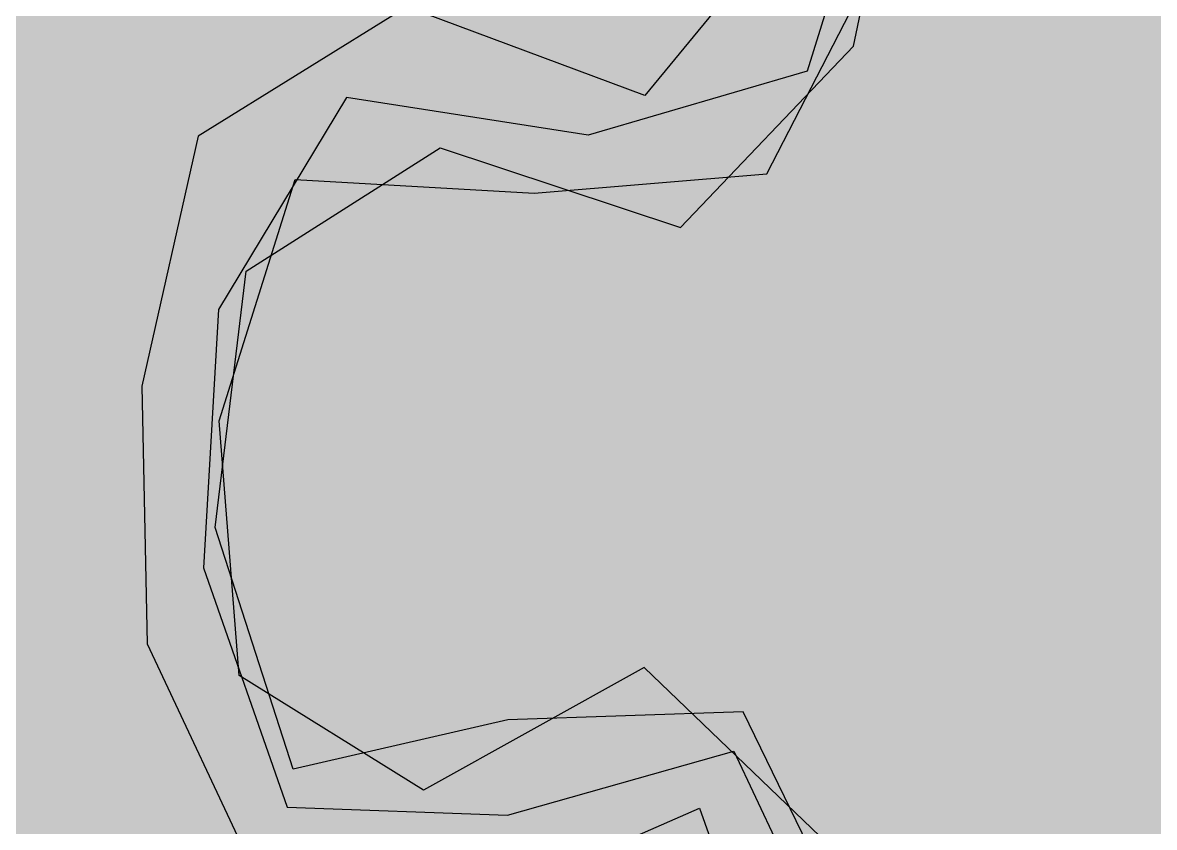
# Model space of a CAD drawing. Extents: x 0 to 1501, y 0 to 1747.
# Drawn here: x 88.35 to 92.714, y 1714.489 to 1717.592 of the extents above; entities that cross this region are included whole.
import ezdxf

# ---------------------------------------------------------------- set-up
doc = ezdxf.new("R2010")
doc.units = 0

msp = doc.modelspace()

# ---------------------------------------------------------------- hatches: boundary and pattern name
at = {"true_color": 0xf8f9fa}
msp.add_hatch(color=256, dxfattribs=at).paths.add_polyline_path([(0, 1747), (1280, 1747), (1280, 1027), (0, 1027)], flags=0)
at = {"true_color": 0xffffff}
msp.add_hatch(color=256, dxfattribs=at).paths.add_polyline_path([(0, 1747), (1280, 1747), (1280, 1681), (0, 1681)], flags=0)
at = {"true_color": 0xa8a9ab}
msp.add_hatch(color=256, dxfattribs=at).paths.add_polyline_path([(102.525, 1693.006), (101.8316, 1693.4875), (100.9954, 1694.0269), (100.1654, 1694.5758), (99.3269, 1695.111), (98.3966, 1695.4035), (97.5152, 1695.194), (96.6495, 1695.6823), (95.8868, 1696.3203), (96.1765, 1696.6041), (96.644, 1696.8292), (96.0403, 1697.6193), (95.3755, 1698.3595), (94.702, 1699.0918), (94.1028, 1699.8857), (93.5932, 1700.7168), (93.1817, 1701.6224), (92.9473, 1702.5829), (93.615, 1703.2309), (94.5271, 1702.8774), (95.5008, 1702.6891), (96.3339, 1703.1235), (96.3847, 1704.0995), (96.0008, 1705.0125), (95.3734, 1705.7813), (94.4999, 1706.2164), (93.618, 1705.8079), (92.6438, 1705.8756), (92.0424, 1706.6252), (91.7747, 1707.5816), (91.7388, 1708.5736), (91.8853, 1709.5479), (91.9267, 1710.5189), (91.871, 1711.5124), (91.7987, 1712.5048), (91.6739, 1713.4917), (91.4256, 1714.4534), (90.7469, 1715.1052), (89.8963, 1714.6319), (89.1854, 1715.0741), (89.1072, 1716.057), (89.4011, 1716.9873), (90.323, 1716.9349), (91.2195, 1717.0093), (91.6678, 1717.8805), (91.7878, 1718.8674), (91.805, 1719.862), (91.7468, 1720.8552), (92.1832, 1721.3716), (92.1668, 1722.2821), (92.177, 1723.2754), (92.4523, 1724.228), (92.8962, 1725.0857), (93.7604, 1725.4598), (94.7397, 1725.3645), (95.4441, 1726.0371), (95.7077, 1726.9819), (95.4288, 1727.9151), (94.5914, 1728.3711), (94.1304, 1728.6716), (94.4514, 1729.6106), (94.8943, 1730.5015), (95.3633, 1731.3789), (95.7103, 1732.3087), (95.4669, 1733.1932), (95.3705, 1733.6603), (96.309, 1733.8308), (96.9046, 1734.6226), (97.348, 1735.5134), (97.1109, 1736.3732), (96.4194, 1735.9164), (95.9349, 1735.0482), (95.1634, 1734.647), (94.2841, 1734.233), (93.7274, 1733.4178), (94.2173, 1732.9284), (94.8975, 1733.1349), (94.595, 1732.1893), (94.1482, 1731.3007), (93.6801, 1730.4228), (93.5232, 1729.8196), (93.1677, 1728.9389), (93.4442, 1728.0539), (94.3963, 1728.1532), (94.8185, 1727.3969), (94.5567, 1726.4521), (93.6952, 1726.0653), (92.7173, 1726.1557), (91.9679, 1725.5203), (91.4887, 1724.6526), (91.2313, 1723.6927), (91.1647, 1722.7022), (91.265, 1721.7126), (91.3914, 1720.9862), (91.4122, 1720.0033), (91.4391, 1719.0086), (91.3321, 1718.0216), (90.7493, 1717.3115), (89.8312, 1717.6536), (89.0274, 1717.1549), (88.81, 1716.1899), (88.8299, 1715.1964), (89.2482, 1714.3072), (90.1248, 1714.1972), (90.9593, 1714.5628), (91.2893, 1713.6372), (91.4174, 1712.6506), (91.5051, 1711.6595), (91.5493, 1710.6654), (91.7952, 1709.8021), (91.3891, 1708.999), (91.3737, 1708.0084), (91.5637, 1707.0328), (91.9171, 1706.1047), (92.6406, 1705.453), (93.6089, 1705.287), (94.48, 1705.7149), (95.3216, 1705.3311), (95.8393, 1704.4878), (95.9704, 1703.5172), (95.1641, 1703.1265), (94.2206, 1703.4321), (93.2747, 1703.6595), (92.5976, 1702.9968), (92.6925, 1702.0201), (93.0794, 1701.104), (93.6405, 1700.3281), (94.0165, 1699.5559), (94.6693, 1698.8057), (95.3285, 1698.0603), (95.9769, 1697.3055), (96.173, 1696.8484), (95.2389, 1696.9484), (95.7749, 1696.1593), (96.5742, 1695.5681), (97.4373, 1695.0743), (98.3869, 1694.8475), (99.2297, 1694.9556), (100.0478, 1694.3892), (100.8899, 1693.8592), (101.7386, 1693.3396), (102.2008, 1692.6016), (103.0926, 1692.1854), (104.0653, 1692.0111), (105.0553, 1691.9786), (105.1996, 1691.8424), (104.2134, 1691.9039), (105.1428, 1691.6305), (106.1289, 1691.4973), (106.0228, 1691.5263), (105.0448, 1691.7089), (105.2895, 1691.7493), (105.9212, 1691.8749), (104.9554, 1692.1047), (103.963, 1692.1553), (102.9941, 1692.3113), (102.525, 1693.006)], flags=0)
at = {"true_color": 0x989a9c}
msp.add_hatch(color=256, dxfattribs=at).paths.add_polyline_path([(93.797, 1700.254), (93.3839, 1701.1526), (93.024, 1702.0837), (93.1699, 1703.0075), (94.0729, 1703.0817), (95.0116, 1702.7534), (95.992, 1702.7863), (96.4397, 1703.6176), (96.2259, 1704.5863), (95.7009, 1705.4325), (94.9529, 1706.0846), (94.0299, 1706.0311), (93.0967, 1705.7695), (92.2396, 1706.2081), (91.8769, 1707.1365), (91.7277, 1708.1222), (91.8473, 1709.108), (91.9446, 1710.0747), (91.8981, 1711.0726), (91.8358, 1712.0698), (91.7411, 1713.0643), (91.5601, 1714.0463), (91.1281, 1714.9341), (90.2212, 1714.9036), (89.3929, 1714.7138), (89.0923, 1715.6449), (89.2115, 1716.6336), (89.9596, 1717.1096), (90.8869, 1716.8024), (91.5538, 1717.5016), (91.7577, 1718.476), (91.8109, 1719.4734), (91.7791, 1720.4717), (91.8129, 1721.2921), (92.2079, 1721.9077), (92.1487, 1722.9037), (92.3258, 1723.8818), (92.7186, 1724.7991), (93.4026, 1725.4468), (94.3863, 1725.343), (95.238, 1725.7526), (95.6776, 1726.6351), (95.6009, 1727.6206), (94.923, 1728.3284), (95.0927, 1728.0344), (95.1872, 1727.0509), (94.7866, 1726.1478), (93.9505, 1725.664), (92.9651, 1725.7886), (92.1848, 1725.2177), (91.7592, 1724.3168), (91.5626, 1723.3395), (91.5633, 1722.3412), (91.6204, 1721.3438), (91.6922, 1720.3472), (91.722, 1719.3487), (91.6698, 1718.3516), (91.3753, 1717.4056), (90.5306, 1717.158), (89.5987, 1717.3037), (89.1057, 1716.4862), (89.0478, 1715.4899), (89.3706, 1714.567), (90.2201, 1714.5365), (91.0919, 1714.7824), (91.5094, 1713.8955), (91.6547, 1712.9072), (91.7554, 1711.9132), (91.8223, 1710.9164), (91.8442, 1709.9176), (91.6736, 1708.9386), (91.6675, 1707.9437), (91.8715, 1706.9663), (92.2678, 1706.055), (93.1282, 1705.5955), (94.0872, 1705.7647), (94.9768, 1705.9505), (95.7088, 1705.2793), (96.1929, 1704.4105), (96.2265, 1703.428), (95.4262, 1702.9859), (94.4604, 1703.2309), (93.5216, 1703.5251), (92.8438, 1702.8658), (93.0016, 1701.8932), (93.412, 1700.9824), (93.8925, 1700.107), (94.4963, 1699.3124), (94.4083, 1699.473), (93.797, 1700.254)], flags=0)

# ---------------------------------------------------------------- linework, layer by layer
for points in [[(96.4397, 1703.6176), (96.2259, 1704.5863), (95.7009, 1705.4325), (94.9529, 1706.0846), (94.0299, 1706.0311), (93.0967, 1705.7695), (92.2396, 1706.2081), (91.8769, 1707.1365), (91.7277, 1708.1222), (91.8473, 1709.108), (91.9446, 1710.0747), (91.8981, 1711.0726), (91.8358, 1712.0698), (91.7411, 1713.0643), (91.5601, 1714.0463), (91.1281, 1714.9341), (90.2212, 1714.9036), (89.3929, 1714.7138), (89.0923, 1715.6449), (89.2115, 1716.6336), (89.9596, 1717.1096), (90.8869, 1716.8024), (91.5538, 1717.5016), (91.7577, 1718.476)], [(91.6698, 1718.3516), (91.3753, 1717.4056), (90.5306, 1717.158), (89.5987, 1717.3037), (89.1057, 1716.4862), (89.0478, 1715.4899), (89.3706, 1714.567), (90.2201, 1714.5365), (91.0919, 1714.7824), (91.5094, 1713.8955), (91.6547, 1712.9072), (91.7554, 1711.9132), (91.8223, 1710.9164), (91.8442, 1709.9176), (91.6736, 1708.9386), (91.6675, 1707.9437), (91.8715, 1706.9663), (92.2678, 1706.055), (93.1282, 1705.5955), (94.0872, 1705.7647), (94.9768, 1705.9505), (95.7088, 1705.2793), (96.1929, 1704.4105), (96.2265, 1703.428)]]:
    msp.add_lwpolyline(points, dxfattribs=at)
at = {"true_color": 0xa8a9ab}
for points in [[(91.3321, 1718.0216), (90.7493, 1717.3115), (89.8312, 1717.6536), (89.0274, 1717.1549), (88.81, 1716.1899), (88.8299, 1715.1964), (89.2482, 1714.3072), (90.1248, 1714.1972), (90.9593, 1714.5628), (91.2893, 1713.6372), (91.4174, 1712.6506), (91.5051, 1711.6595), (91.5493, 1710.6654), (91.7952, 1709.8021), (91.3891, 1708.999), (91.3737, 1708.0084), (91.5637, 1707.0328), (91.9171, 1706.1047), (92.6406, 1705.453), (93.6089, 1705.287), (94.48, 1705.7149), (95.3216, 1705.3311), (95.8393, 1704.4878), (95.9704, 1703.5172)], [(96.3339, 1703.1235), (96.3847, 1704.0995), (96.0008, 1705.0125), (95.3734, 1705.7813), (94.4999, 1706.2164), (93.618, 1705.8079), (92.6438, 1705.8756), (92.0424, 1706.6252), (91.7747, 1707.5816), (91.7388, 1708.5736), (91.8853, 1709.5479), (91.9267, 1710.5189), (91.871, 1711.5124), (91.7987, 1712.5048), (91.6739, 1713.4917), (91.4256, 1714.4534), (90.7469, 1715.1052), (89.8963, 1714.6319), (89.1854, 1715.0741), (89.1072, 1716.057), (89.4011, 1716.9873), (90.323, 1716.9349), (91.2195, 1717.0093), (91.6678, 1717.8805)]]:
    msp.add_lwpolyline(points, dxfattribs=at)

doc.saveas('drawing.dxf')
